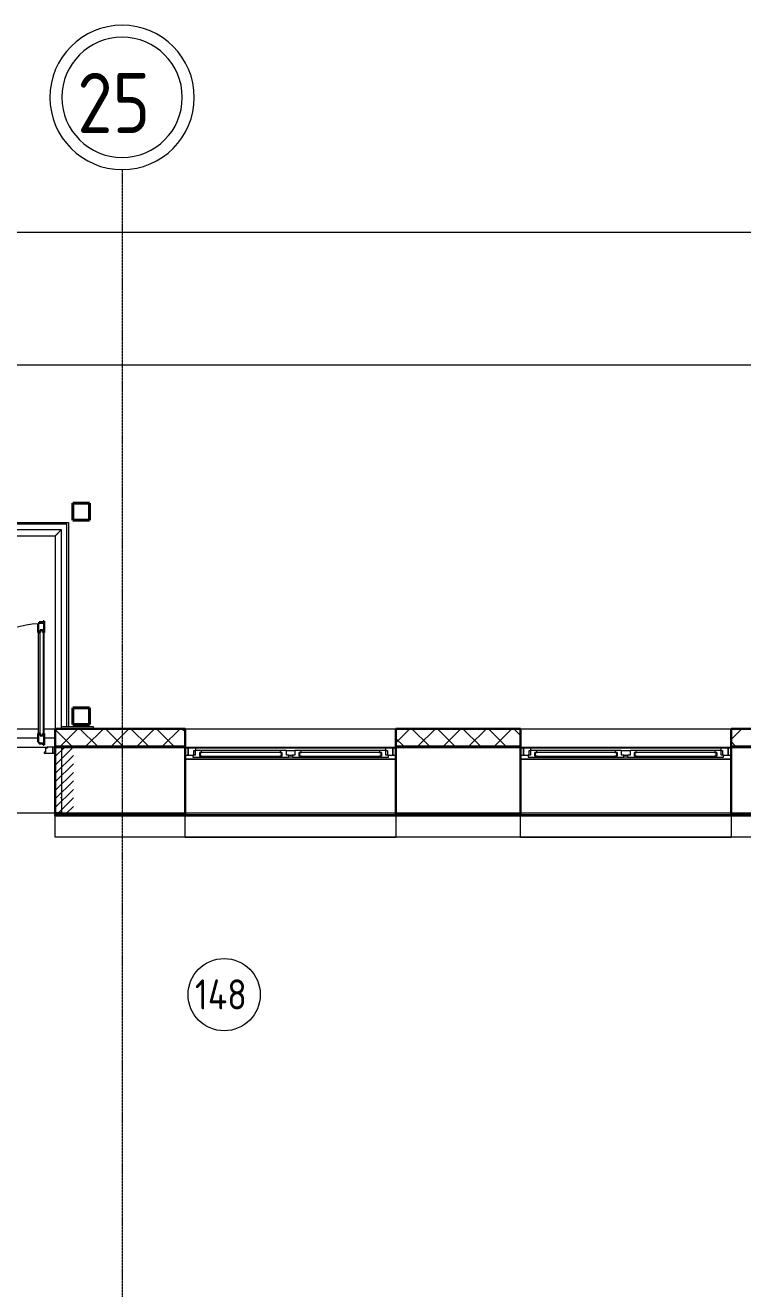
# Model space of a CAD drawing. Header units: millimetres. Extents: x -215207 to 92095, y -30385 to 123050.
# Drawn here: x -194939 to -188978, y 27489 to 37992 of the extents above; entities that cross this region are included whole.
import ezdxf

# ---------------------------------------------------------------- set-up
doc = ezdxf.new("R2010")
doc.units = ezdxf.units.MM
doc.linetypes.add('ADSK_Линия сетки', pattern=[25, 20, -2.5, 0, -2.5])
doc.linetypes.add('ADSK_Штриховая_ш2 п1_5', pattern=[4.5, 3, -1.5])
for name, color, linetype, lineweight in [('_ Окна', 7, 'Continuous', 9), ('Двери', 7, 'Continuous', 9), ('Лестницы', 7, 'Continuous', 9), ('Марки помещений', 7, 'Continuous', 20), ('Несущие колонны', 7, 'Continuous', 20), ('Ограждение', 7, 'Continuous', 9), ('Окна', 7, 'Continuous', 9), ('Оси', 7, 'Continuous', 9), ('Размеры', 7, 'Continuous', 9), ('Стены внутренние', 7, 'Continuous', 20), ('Стены наружные', 7, 'Continuous', 20), ('Стены штриховка', 7, 'Continuous', 9)]:
    doc.layers.add(name, color=color, linetype=linetype, lineweight=lineweight)
doc.layers.add('Двери открывание', color=7, linetype='Continuous', lineweight=9, true_color=0xc0c0c0)
doc.styles.add('GOST Common_2', font='GOST_Common.ttf', dxfattribs={"width": 0.9, "height": 90})
doc.styles.add('GOST Common_3', font='GOST_Common.ttf', dxfattribs={"width": 0.9, "height": 2.5})

# ---------------------------------------------------------------- blocks, each defined once
blk = doc.blocks.new('1 этаж 21082025')
at = {"layer": '_ Окна'}
for p, q in [((6350, 540), (6325, 540)), ((6350, 482), (6350, 540)), ((8075, 540), (8050, 540)), ((8050, 540), (8050, 482)), ((9135, 540), (9110, 540)), ((9135, 482), (9135, 540)), ((10860, 540), (10835, 540)), ((10835, 540), (10835, 482)), ((6325, 482), (6350, 482)), ((6448, 506), (6445, 506)), ((6445, 506), (6445, 474)), ((6445, 474), (6448, 474)), ((7125, 506), (6448, 506)), ((6448, 506), (6448, 474)), ((6448, 474), (6448, 506)), ((6448, 474), (7125, 474)), ((7125, 474), (7125, 506)), ((7125, 506), (7125, 474)), ((7128, 506), (7125, 506)), ((7125, 474), (7128, 474)), ((7128, 474), (7128, 506)), ((7275, 506), (7272, 506)), ((7272, 506), (7272, 474)), ((7272, 474), (7275, 474)), ((7952, 506), (7275, 506)), ((7275, 506), (7275, 474)), ((7275, 474), (7275, 506)), ((7275, 474), (7952, 474)), ((7952, 474), (7952, 506)), ((7952, 506), (7952, 474)), ((7955, 506), (7952, 506)), ((7952, 474), (7955, 474)), ((7955, 474), (7955, 506)), ((8050, 482), (8075, 482)), ((9110, 482), (9135, 482)), ((9233, 506), (9230, 506)), ((9230, 506), (9230, 474)), ((9230, 474), (9233, 474)), ((9910, 506), (9233, 506)), ((9233, 506), (9233, 474)), ((9233, 474), (9233, 506)), ((9233, 474), (9910, 474)), ((9910, 474), (9910, 506)), ((9910, 506), (9910, 474)), ((9913, 506), (9910, 506)), ((9910, 474), (9913, 474)), ((9913, 474), (9913, 506)), ((10060, 506), (10057, 506)), ((10057, 506), (10057, 474)), ((10057, 474), (10060, 474)), ((10737, 506), (10060, 506)), ((10060, 506), (10060, 474)), ((10060, 474), (10060, 506)), ((10060, 474), (10737, 474)), ((10737, 474), (10737, 506)), ((10737, 506), (10737, 474)), ((10740, 506), (10737, 506)), ((10737, 474), (10740, 474)), ((10740, 474), (10740, 506)), ((10835, 482), (10860, 482))]:
    blk.add_line(p, q, dxfattribs=at)
at = {"layer": '_ Окна', "lineweight": 18}
for p, q in [((6409, 540), (6350, 540)), ((6350, 540), (6350, 482)), ((6414, 523), (6409, 540)), ((7991, 540), (7986, 523)), ((8050, 540), (7991, 540)), ((8050, 482), (8050, 540)), ((9194, 540), (9135, 540)), ((9135, 540), (9135, 482)), ((9199, 523), (9194, 540)), ((10776, 540), (10771, 523)), ((10835, 540), (10776, 540)), ((10835, 482), (10835, 540)), ((6350, 482), (6388, 482)), ((6408, 482), (6388, 482)), ((6388, 482), (6388, 465)), ((6388, 465), (6444, 465)), ((6396, 482), (6396, 523)), ((6396, 523), (6408, 523)), ((6408, 523), (6408, 482)), ((6458, 523), (6408, 523)), ((6444, 465), (6445, 466)), ((6445, 474), (6445, 506)), ((6445, 506), (6463, 506)), ((6463, 474), (6445, 474)), ((6445, 466), (6446, 465)), ((6446, 465), (6461, 465)), ((6463, 506), (6458, 523)), ((6461, 465), (6463, 474)), ((7115, 523), (7110, 506)), ((7110, 506), (7128, 506)), ((7128, 474), (7110, 474)), ((7110, 474), (7112, 465)), ((7112, 465), (7127, 465)), ((7165, 523), (7115, 523)), ((7127, 465), (7128, 466)), ((7128, 506), (7128, 474)), ((7128, 466), (7129, 465)), ((7129, 465), (7185, 465)), ((7165, 482), (7165, 523)), ((7185, 482), (7165, 482)), ((7185, 465), (7185, 482)), ((7235, 482), (7215, 482)), ((7215, 482), (7215, 465)), ((7215, 465), (7271, 465)), ((7235, 523), (7235, 482)), ((7285, 523), (7235, 523)), ((7271, 465), (7272, 466)), ((7272, 474), (7272, 506)), ((7272, 506), (7290, 506)), ((7290, 474), (7272, 474)), ((7272, 466), (7273, 465)), ((7273, 465), (7288, 465)), ((7290, 506), (7285, 523)), ((7288, 465), (7290, 474)), ((7942, 523), (7937, 506)), ((7937, 506), (7955, 506)), ((7955, 474), (7937, 474)), ((7937, 474), (7939, 465)), ((7939, 465), (7954, 465)), ((7992, 523), (7942, 523)), ((7954, 465), (7955, 466)), ((7955, 506), (7955, 474)), ((7955, 466), (7956, 465)), ((7956, 465), (8012, 465)), ((7992, 482), (7992, 523)), ((7992, 523), (8004, 523)), ((8012, 482), (7992, 482)), ((8004, 523), (8004, 482)), ((8012, 465), (8012, 482)), ((8012, 482), (8050, 482)), ((9135, 482), (9173, 482)), ((9193, 482), (9173, 482)), ((9173, 482), (9173, 465)), ((9173, 465), (9229, 465)), ((9181, 482), (9181, 523)), ((9181, 523), (9193, 523)), ((9193, 523), (9193, 482)), ((9243, 523), (9193, 523)), ((9229, 465), (9230, 466)), ((9230, 474), (9230, 506)), ((9230, 506), (9248, 506)), ((9248, 474), (9230, 474)), ((9230, 466), (9231, 465)), ((9231, 465), (9246, 465)), ((9248, 506), (9243, 523)), ((9246, 465), (9248, 474)), ((9900, 523), (9895, 506)), ((9895, 506), (9913, 506)), ((9913, 474), (9895, 474)), ((9895, 474), (9897, 465)), ((9897, 465), (9912, 465)), ((9950, 523), (9900, 523)), ((9912, 465), (9913, 466)), ((9913, 506), (9913, 474)), ((9913, 466), (9914, 465)), ((9914, 465), (9970, 465)), ((9950, 482), (9950, 523)), ((9970, 482), (9950, 482)), ((9970, 465), (9970, 482)), ((10020, 482), (10000, 482)), ((10000, 482), (10000, 465)), ((10000, 465), (10056, 465)), ((10020, 523), (10020, 482)), ((10070, 523), (10020, 523)), ((10056, 465), (10057, 466)), ((10057, 474), (10057, 506)), ((10057, 506), (10075, 506)), ((10075, 474), (10057, 474)), ((10057, 466), (10058, 465)), ((10058, 465), (10073, 465)), ((10075, 506), (10070, 523)), ((10073, 465), (10075, 474)), ((10727, 523), (10722, 506)), ((10722, 506), (10740, 506)), ((10740, 474), (10722, 474)), ((10722, 474), (10724, 465)), ((10724, 465), (10739, 465)), ((10777, 523), (10727, 523)), ((10739, 465), (10740, 466)), ((10740, 506), (10740, 474)), ((10740, 466), (10741, 465)), ((10741, 465), (10797, 465)), ((10777, 482), (10777, 523)), ((10777, 523), (10789, 523)), ((10797, 482), (10777, 482)), ((10789, 523), (10789, 482)), ((10797, 465), (10797, 482)), ((10797, 482), (10835, 482))]:
    blk.add_line(p, q, dxfattribs=at)
at = {"layer": 'Двери', "lineweight": 30}
for p, q in [((5112, 1578), (5103, 1578)), ((5103, 1578), (5103, 1504)), ((5144, 1588), (5112, 1588)), ((5112, 1588), (5112, 1578)), ((5153, 1598), (5144, 1598)), ((5144, 1598), (5144, 1588)), ((5153, 1504), (5153, 1598)), ((5103, 1504), (5120, 1504)), ((5120, 1504), (5120, 1522)), ((5120, 1522), (5144, 1522)), ((5144, 1522), (5144, 1504)), ((5144, 1504), (5153, 1504)), ((5103, 664), (5103, 590)), ((5103, 664), (5120, 664)), ((5120, 664), (5120, 646)), ((5120, 646), (5144, 646)), ((5144, 664), (5153, 664)), ((5144, 646), (5144, 664)), ((5153, 570), (5153, 664)), ((5103, 590), (5112, 590)), ((5112, 590), (5112, 580)), ((5112, 580), (5144, 580)), ((5144, 580), (5144, 570)), ((5144, 570), (5153, 570))]:
    blk.add_line(p, q, dxfattribs=at)
at = {"layer": 'Двери'}
for p, q in [((5103, 1504), (5103, 664)), ((5120, 646), (5120, 1522)), ((5120, 1522), (5144, 1522)), ((5144, 1522), (5144, 646)), ((5153, 664), (5153, 1504)), ((5144, 646), (5120, 646)), ((5178, 541), (5163, 541)), ((5163, 541), (5163, 509)), ((5178, 550), (5178, 541)), ((5225, 550), (5178, 550)), ((5245, 550), (5225, 550)), ((5225, 550), (5225, 500)), ((5225, 500), (5225, 550)), ((5245, 500), (5245, 550)), ((5163, 509), (5153, 509)), ((5153, 509), (5153, 500)), ((5153, 500), (5225, 500)), ((5225, 500), (5245, 500))]:
    blk.add_line(p, q, dxfattribs=at)
at = {"layer": 'Двери', "linetype": 'Continuous', "lineweight": 18}
for p, q in [((5245, 543), (5252, 550)), ((5245, 472), (5323, 550)), ((5245, 401), (5394, 550)), ((5245, 331), (5395, 481)), ((5245, 260), (5395, 410)), ((5245, 189), (5395, 339)), ((5245, 119), (5395, 269)), ((5245, 48), (5395, 198)), ((5268, 0), (5395, 127)), ((5339, 0), (5395, 56))]:
    blk.add_line(p, q, dxfattribs=at)
at = {"layer": 'Двери', "linetype": 'ADSK_Штриховая_ш2 п1_5'}
for p, q in [((5395, 550), (5245, 550)), ((5245, 550), (5245, 0)), ((5245, 0), (5395, 0))]:
    blk.add_line(p, q, dxfattribs=at)
at = {"layer": 'Двери открывание'}
blk.add_arc((5173, 570), 1008, 91.1369, 180, dxfattribs=at)
at = {"layer": 'Лестницы'}
for p, q in [((5340, 2402), (3000, 2402)), ((5340, 720), (5340, 2402)), ((5340, 702), (5340, 705)), ((3687, 626), (5103, 626)), ((5153, 626), (5245, 626))]:
    blk.add_line(p, q, dxfattribs=at)
at = {"layer": 'Марки помещений'}
blk.add_circle((6648, -1508), 300, dxfattribs=at)
at = {"layer": 'Несущие колонны', "lineweight": 40}
for p, q in [((5390, 2437), (5390, 2577)), ((5390, 2577), (5530, 2577)), ((5530, 2577), (5390, 2577)), ((5390, 2577), (5390, 2437)), ((5530, 2577), (5530, 2437)), ((5530, 2437), (5530, 2577)), ((5530, 2437), (5390, 2437)), ((5390, 2437), (5530, 2437)), ((5390, 737), (5390, 877)), ((5390, 877), (5530, 877)), ((5530, 877), (5390, 877)), ((5390, 877), (5390, 737)), ((5530, 877), (5530, 737)), ((5530, 737), (5530, 877)), ((5530, 737), (5390, 737)), ((5390, 737), (5530, 737))]:
    blk.add_line(p, q, dxfattribs=at)
at = {"layer": 'Ограждение'}
for p, q in [((5295, 2357), (3000, 2357)), ((5295, 702), (5295, 2357)), ((3000, 2307), (5245, 2307)), ((5245, 2307), (5245, 702)), ((8075, 450), (6325, 450)), ((6325, 450), (8075, 450)), ((10860, 450), (9110, 450)), ((9110, 450), (10860, 450)), ((5245, -200), (5245, -20)), ((8075, 0), (6325, 0)), ((6325, -200), (6325, -20)), ((6325, -200), (6325, -20)), ((8075, -20), (8075, -200)), ((8075, -20), (8075, -200)), ((10860, 0), (9110, 0)), ((9110, -200), (9110, -20)), ((9110, -200), (9110, -20)), ((10860, -20), (10860, -200)), ((10860, -20), (10860, -200)), ((14075, -200), (5245, -200)), ((8075, -200), (6325, -200)), ((6325, -200), (8075, -200)), ((10860, -200), (9110, -200)), ((9110, -200), (10860, -200))]:
    blk.add_line(p, q, dxfattribs=at)
blk.add_open_spline([(5295, 2357), (5295, 2357), (5295, 2357), (5293, 2355), (5292, 2354), (5290, 2352), (5289, 2351), (5287, 2349), (5285, 2347), (5283, 2345), (5281, 2343), (5280, 2342), (5278, 2340), (5276, 2338), (5275, 2337), (5273, 2335), (5272, 2334), (5270, 2332), (5268, 2330), (5267, 2329), (5265, 2327), (5264, 2326), (5262, 2324), (5260, 2322), (5259, 2321), (5257, 2319), (5256, 2318), (5254, 2316), (5253, 2315), (5251, 2313), (5250, 2312), (5248, 2310), (5247, 2309), (5245, 2307), (5245, 2307), (5245, 2307)], degree=3, knots=[0, 0, 0, 0, 0.083333, 0.125, 0.166667, 0.208333, 0.229167, 0.25, 0.291667, 0.333333, 0.354167, 0.375, 0.395833, 0.416667, 0.4375, 0.458333, 0.479167, 0.5, 0.520833, 0.541667, 0.5625, 0.583333, 0.604167, 0.625, 0.645833, 0.666667, 0.6875, 0.708333, 0.75, 0.770833, 0.791667, 0.833333, 0.875, 0.916667, 1, 1, 1, 1], dxfattribs=at)
at = {"layer": 'Окна'}
for p, q in [((7991, 540), (6409, 540)), ((10776, 540), (9194, 540)), ((6444, 465), (6446, 465)), ((7115, 523), (6458, 523)), ((6461, 465), (7112, 465)), ((7127, 465), (7129, 465)), ((7165, 523), (7235, 523)), ((7185, 482), (7215, 482)), ((7215, 465), (7185, 465)), ((7271, 465), (7273, 465)), ((7942, 523), (7285, 523)), ((7288, 465), (7939, 465)), ((7954, 465), (7956, 465)), ((9229, 465), (9231, 465)), ((9900, 523), (9243, 523)), ((9246, 465), (9897, 465)), ((9912, 465), (9914, 465)), ((9950, 523), (10020, 523)), ((9970, 482), (10000, 482)), ((10000, 465), (9970, 465)), ((10056, 465), (10058, 465)), ((10727, 523), (10070, 523)), ((10073, 465), (10724, 465)), ((10739, 465), (10741, 465))]:
    blk.add_line(p, q, dxfattribs=at)
at = {"layer": 'Оси', "linetype": 'ADSK_Линия сетки'}
for p, q in [((5800, 5351), (5800, -14846)), ((58165, 0), (-14072, 0))]:
    blk.add_line(p, q, dxfattribs=at)
at = {"layer": 'Оси', "lineweight": 20}
for radius, start, end in [(600, 0, 180), (500, 0, 180), (600, 180, 0), (500, 180, 0)]:
    blk.add_arc((5800, 5951), radius, start, end, dxfattribs=at)
at = {"layer": 'Размеры', "lineweight": 20}
for p, q in [((-150, 4831), (53750, 4831)), ((-150, 3727), (23750, 3727))]:
    blk.add_line(p, q, dxfattribs=at)
at = {"layer": 'Стены внутренние'}
for p, q in [((3687, 702), (5103, 702)), ((5153, 702), (5245, 702)), ((6325, 702), (8075, 702)), ((9110, 702), (10860, 702)), ((3612, 550), (5178, 550)), ((5295, 550), (5295, 0)), ((6325, 550), (8075, 550)), ((9110, 550), (10860, 550)), ((5245, 0), (2455, 0)), ((5295, 0), (6325, 0)), ((8075, 0), (9110, 0)), ((10860, 0), (11930, 0))]:
    blk.add_line(p, q, dxfattribs=at)
at = {"layer": 'Стены внутренние', "lineweight": 30}
for p, q in [((6325, 702), (5245, 702)), ((5245, 702), (5245, 560)), ((6325, 560), (6325, 702)), ((9110, 702), (8075, 702)), ((8075, 702), (8075, 560)), ((9110, 560), (9110, 702)), ((11930, 702), (10860, 702)), ((10860, 702), (10860, 560)), ((6325, 550), (5245, 550)), ((5245, 550), (5245, 0)), ((6325, 0), (6325, 550)), ((9110, 550), (8075, 550)), ((8075, 550), (8075, 0)), ((9110, 0), (9110, 550)), ((11930, 550), (10860, 550)), ((10860, 550), (10860, 0))]:
    blk.add_line(p, q, dxfattribs=at)
at = {"layer": 'Стены внутренние', "linetype": 'Continuous', "lineweight": 9}
for p, q in [((5380, 560), (5247, 693)), ((5267, 700), (5266, 702)), ((5290, 560), (5430, 700)), ((5410, 702), (5409, 700)), ((5592, 560), (5452, 700)), ((5502, 560), (5642, 700)), ((5804, 560), (5664, 700)), ((5714, 560), (5854, 700)), ((5853, 700), (5852, 702)), ((6016, 560), (5876, 700)), ((5927, 560), (6067, 700)), ((6228, 560), (6088, 700)), ((6139, 560), (6279, 700)), ((6323, 677), (6300, 700)), ((8077, 589), (8188, 700)), ((8350, 560), (8210, 700)), ((8226, 702), (8225, 700)), ((8260, 560), (8400, 700)), ((8562, 560), (8422, 700)), ((8472, 560), (8612, 700)), ((8774, 560), (8634, 700)), ((8684, 560), (8824, 700)), ((8986, 560), (8846, 700)), ((8896, 560), (9036, 700)), ((9108, 650), (9058, 700)), ((10862, 616), (10946, 700)), ((6323, 570), (6325, 570)), ((8137, 560), (8077, 620)), ((10862, 594), (10860, 591)), ((10895, 560), (10862, 593)), ((5286, 130), (5289, 130))]:
    blk.add_line(p, q, dxfattribs=at)
at = {"layer": 'Стены наружные'}
for p, q in [((1200, 2417), (5355, 2417)), ((5355, 2417), (5355, 720)), ((5340, 2402), (1213, 2402)), ((5340, 720), (5340, 2402)), ((5295, 720), (5560, 720)), ((5560, 705), (5295, 705)), ((5340, 702), (5340, 705)), ((5355, 705), (5355, 702)), ((5560, 720), (5560, 705)), ((6325, 0), (5295, 0)), ((9110, 0), (8075, 0)), ((11930, 0), (10860, 0))]:
    blk.add_line(p, q, dxfattribs=at)
at = {"layer": 'Стены наружные', "lineweight": 30}
for p, q in [((5245, 560), (5245, 550)), ((6325, 550), (6325, 560)), ((8075, 560), (8075, 550)), ((9110, 550), (9110, 560)), ((10860, 560), (10860, 550)), ((5295, 0), (5245, 0)), ((6325, -15), (6325, 0)), ((8075, 0), (8075, -15)), ((9110, -15), (9110, 0)), ((10860, 0), (10860, -15)), ((5245, 0), (5245, -20)), ((14075, -15), (5245, -15)), ((5245, -20), (14075, -20))]:
    blk.add_line(p, q, dxfattribs=at)
at = {"layer": 'Стены наружные', "linetype": 'Continuous', "lineweight": 9}
for p, q in [((5564, -15), (5579, 0)), ((5988, -15), (6003, 0)), ((8109, -15), (8124, 0)), ((8534, -15), (8549, 0)), ((8958, -15), (8973, 0))]:
    blk.add_line(p, q, dxfattribs=at)
at = {"layer": 'Стены штриховка'}
for p, q in [((6323, 700), (5247, 700)), ((5247, 560), (5247, 700)), ((6323, 700), (6323, 560)), ((9108, 700), (8077, 700)), ((8077, 560), (8077, 700)), ((9108, 700), (9108, 560)), ((11928, 700), (10862, 700)), ((10862, 560), (10862, 700)), ((5245, 560), (6325, 560)), ((8075, 560), (9110, 560)), ((10860, 560), (11930, 560)), ((5245, 0), (5295, 0))]:
    blk.add_line(p, q, dxfattribs=at)
at = {"layer": 'Марки помещений', "style": 'GOST Common_3', "width": 0.9}
blk.add_text('148', height=250, dxfattribs=at).set_placement((6405, -1631))
at = {"layer": 'Оси', "style": 'GOST Common_2', "width": 0.9}
blk.add_text('25', height=500, dxfattribs=at).set_placement((5428, 5655))

msp = doc.modelspace()

# ---------------------------------------------------------------- block references
msp.add_blockref('1 этаж 21082025', (-199934.8, 31441.4))

doc.saveas('drawing.dxf')
